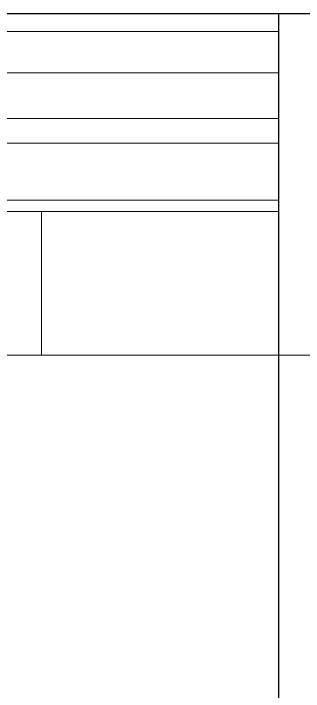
# Model space of a CAD drawing. Header units: millimetres. Extents: x -667 to -468, y -723 to -475.
# Drawn here: x -567.387 to -566.582, y -488.479 to -486.595 of the extents above; entities that cross this region are included whole.
import ezdxf

# ---------------------------------------------------------------- set-up
doc = ezdxf.new("R2010")
doc.units = ezdxf.units.MM
doc.layers.get('0').update_dxf_attribs({"lineweight": 9})
doc.layers.add('dinding', color=36, linetype='Continuous', lineweight=9)

msp = doc.modelspace()

# ---------------------------------------------------------------- linework, layer by layer
at = {"lineweight": 30}
for points in [[(-566.6511, -486.5949), (-566.6511, -493.4449), (-577.6625, -493.4449), (-577.6625, -494.4449), (-582.7711, -494.4449)], [(-570.5133, -486.5949), (-563.4761, -486.5949), (-563.4761, -490.0449), (-563.4511, -490.0449), (-563.4511, -490.1449), (-563.4761, -490.1449), (-563.4761, -496.0449)]]:
    msp.add_lwpolyline(points, dxfattribs=at)
at = {"layer": 'dinding'}
for p, q in [((-570.5133, -486.5949), (-566.6511, -486.5949)), ((-566.6511, -486.6449), (-566.6511, -486.5949)), ((-563.5511, -486.5949), (-566.6511, -486.5949)), ((-574.6011, -486.6449), (-566.6511, -486.6449)), ((-566.6511, -486.6449), (-566.6511, -486.7599)), ((-574.4646, -486.7599), (-566.6511, -486.7599)), ((-566.6511, -486.7599), (-566.6511, -486.8868)), ((-574.3581, -486.8868), (-566.6511, -486.8868)), ((-566.6511, -486.8868), (-566.6511, -486.9549)), ((-574.3581, -486.9549), (-566.6511, -486.9549)), ((-566.6511, -486.9549), (-566.6511, -487.0449)), ((-566.6511, -487.0449), (-566.6511, -487.1134)), ((-574.2252, -487.1134), (-566.6511, -487.1134)), ((-566.6511, -487.1134), (-566.6511, -487.1449)), ((-567.3091, -487.1449), (-567.8931, -487.1449)), ((-567.3091, -487.5449), (-567.3091, -487.1449)), ((-567.3091, -487.1449), (-566.6511, -487.1449)), ((-566.6511, -487.5449), (-566.6511, -487.1449)), ((-567.3091, -487.5449), (-567.4179, -487.5449)), ((-567.3091, -487.5449), (-566.6511, -487.5449)), ((-566.6511, -488.5249), (-566.6511, -487.5449)), ((-563.4761, -487.5449), (-566.6511, -487.5449))]:
    msp.add_line(p, q, dxfattribs=at)

doc.saveas('drawing.dxf')
